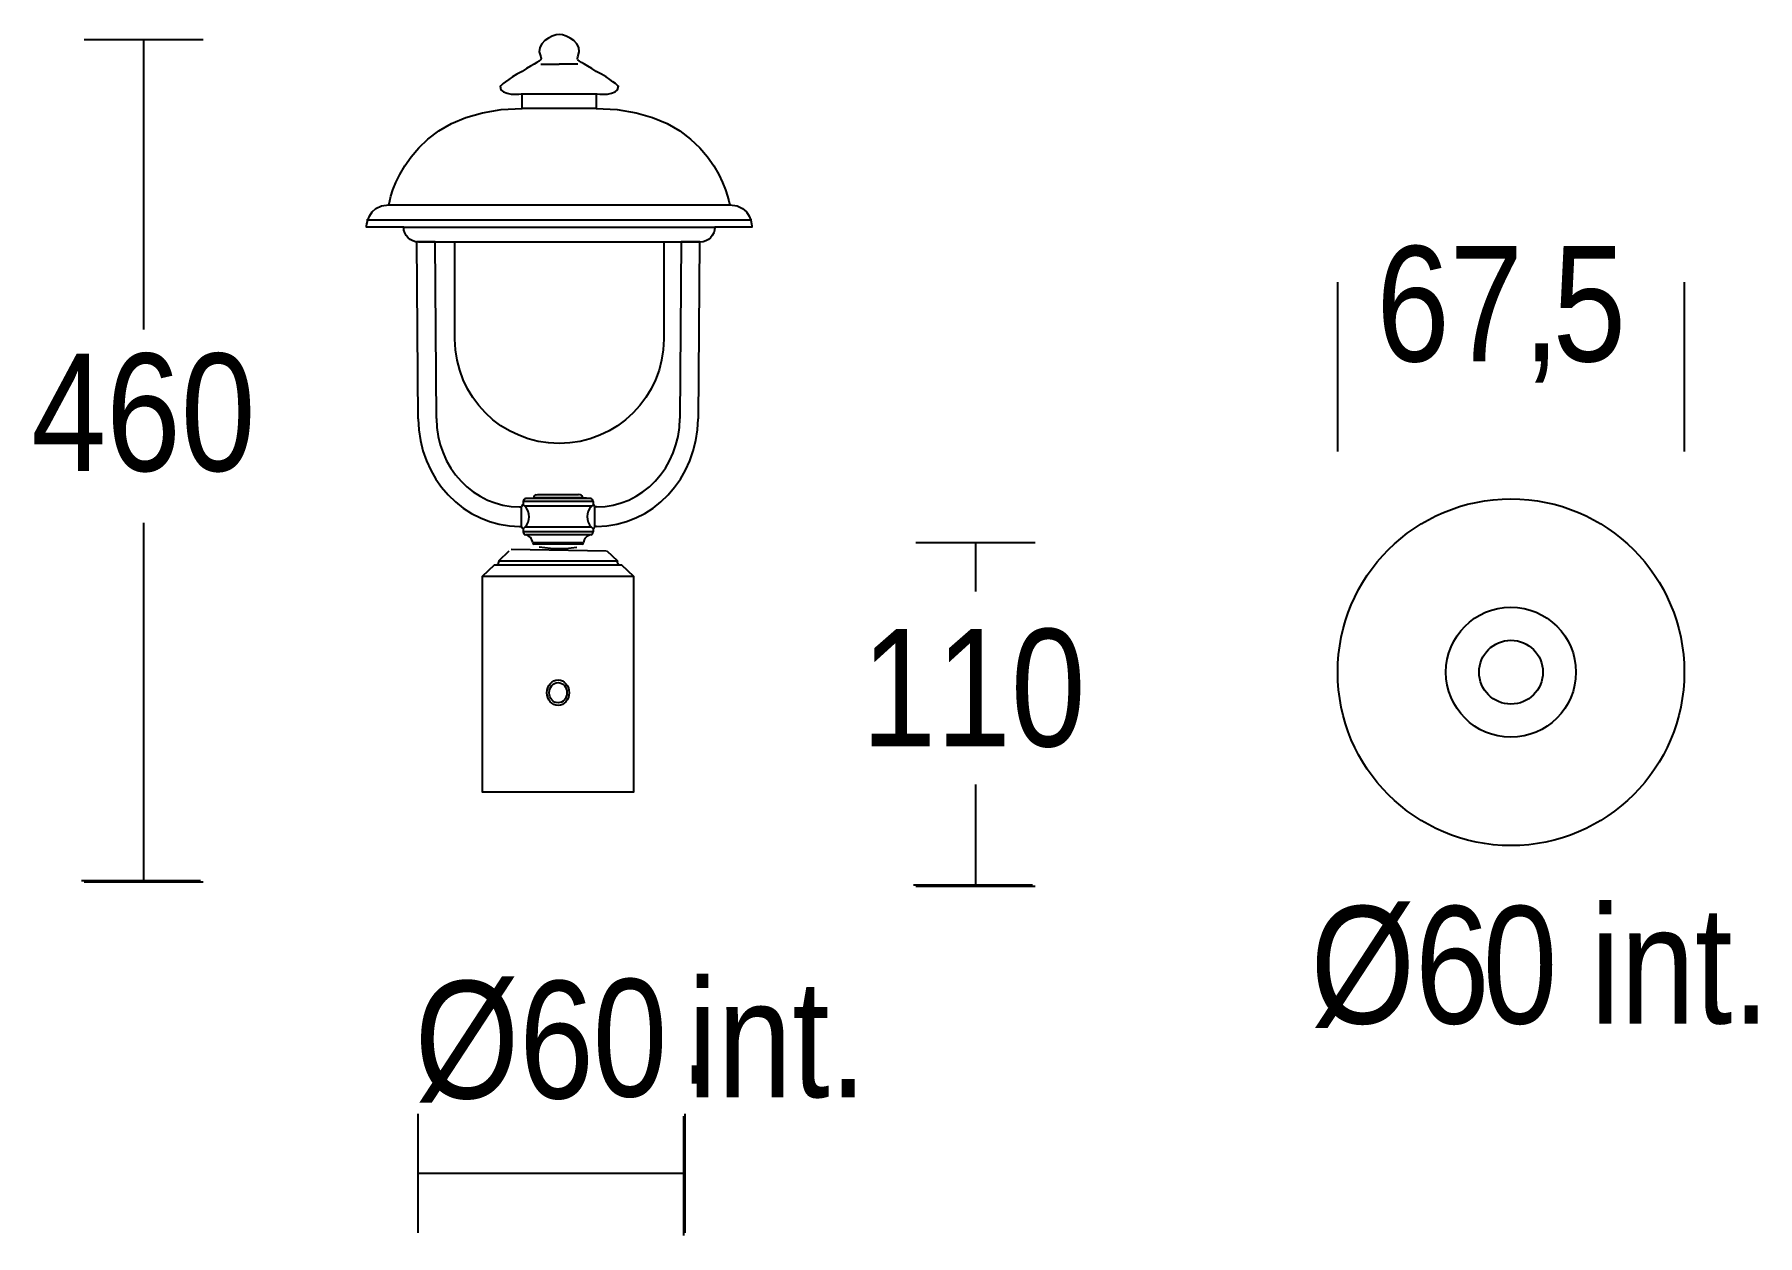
# Model space of a CAD drawing. Extents: x -8 to 198, y 82 to 226.
import ezdxf

# ---------------------------------------------------------------- set-up
doc = ezdxf.new("R2010")
doc.units = 0
doc.layers.add('LIVELLO_1', color=160, linetype='Continuous')
doc.styles.add('STD', font='txt')

# ---------------------------------------------------------------- blocks, each defined once
blk = doc.blocks.new('AI9-BLK1')
at = {"layer": 'LIVELLO_1', "color": 7}
for p, q in [((-97.32, 71.13), (-83.06, 71.13)), ((-90.19, 71.13), (-90.19, 36.42)), ((-42.66, 68.18), (-40.44, 68.18)), ((-38.23, 68.18), (-40.44, 68.18)), ((-63.5, 49.56), (-17.39, 49.56)), ((-60.84, 51.33), (-20.04, 51.33)), ((-59.06, 48.67), (-21.82, 48.67)), ((-55.15, 25.78), (-55.31, 46.97)), ((-25.84, 46.97), (-26, 25.78)), ((52.72, 21.83), (52.72, 42.08)), ((94.2, 42.08), (94.2, 21.83)), ((-37.95, 16.65), (-38.14, 16.67)), ((-44.95, 15.24), (-44.94, 15.3)), ((-44.95, 15.24), (-44.95, 15.2)), ((-44.95, 12.87), (-44.95, 15.2)), ((-44.78, 15.46), (-44.76, 15.46)), ((-44.76, 15.85), (-44.76, 15.46)), ((-36.39, 15.85), (-44.76, 15.85)), ((-36.58, 15.31), (-44.57, 15.31)), ((-44.46, 16.2), (-43.5, 16.29)), ((-36.69, 16.2), (-44.46, 16.2)), ((-37.64, 16.29), (-43.5, 16.29)), ((-36.69, 16.2), (-37.64, 16.29)), ((-36.39, 15.85), (-36.39, 15.46)), ((-36.39, 15.46), (-36.37, 15.46)), ((-36.21, 15.3), (-36.2, 15.24)), ((-36.2, 15.2), (-36.2, 15.24)), ((-36.2, 12.87), (-36.2, 15.2)), ((-35.97, 15.2), (-36.2, 15.2)), ((-90.19, 13.31), (-90.19, -29.68)), ((-44.95, 12.87), (-44.95, 12.82)), ((-44.95, 12.82), (-44.94, 12.76)), ((-44.78, 12.6), (-44.76, 12.6)), ((-44.76, 12.6), (-44.76, 12.22)), ((-36.6, 12.78), (-44.55, 12.78)), ((-36.39, 12.6), (-36.37, 12.6)), ((-36.39, 12.6), (-36.39, 12.22)), ((-36.21, 12.76), (-36.2, 12.82)), ((-36.2, 12.82), (-36.2, 12.87)), ((-35.97, 12.87), (-36.2, 12.87)), ((-36.39, 12.22), (-44.76, 12.22)), ((-36.65, 11.87), (-44.5, 11.87)), ((-37.56, 10.9), (-43.6, 10.9)), ((-37.71, 10.73), (-43.45, 10.73)), ((-41.49, 10.22), (-42.86, 10.37)), ((-39.71, 10.22), (-38.34, 10.37)), ((2.25, 10.96), (16.51, 10.96)), ((9.39, 10.96), (9.38, 5.1)), ((-48.19, 8.28), (-32.98, 8.28)), ((-47.68, 8.77), (-33.48, 8.77)), ((-46.2, 10.14), (-34.79, 9.96)), ((-41.49, 10.22), (-40.83, 10.22)), ((-40.83, 10.22), (-40.6, 10.22)), ((-40.6, 10.22), (-40.36, 10.22)), ((-40.36, 10.22), (-39.71, 10.22)), ((-49.61, 6.93), (-31.55, 6.93)), ((9.39, -18.01), (9.38, -30.18)), ((-97.63, -29.49), (-83.37, -29.49)), ((-97.32, -29.65), (-83.06, -29.65)), ((1.94, -30), (16.2, -30)), ((2.25, -30.16), (16.51, -30.16)), ((-57.34, -71.65), (-57.34, -57.39)), ((-25.55, -71.96), (-25.55, -57.7)), ((-25.39, -71.65), (-25.39, -57.39)), ((-57.34, -64.52), (-38.38, -64.52)), ((-38.87, -64.52), (-25.36, -64.52))]:
    blk.add_line(p, q, dxfattribs=at)
for points in [[(-44.88, 64.63), (-36.01, 64.63), (-36.01, 62.86), (-44.88, 62.86)], [(-40.6, 10.22), (-40.6, 10.22), (-40.6, 10.22)]]:
    blk.add_lwpolyline(points, close=True, dxfattribs=at)
for points in [[(-57.33, 25.76), (-57.49, 46.97), (-55.31, 46.97)], [(-25.84, 46.97), (-23.66, 46.97), (-23.83, 25.76)], [(-43.2, 16.65), (-43, 16.67), (-38.14, 16.67)]]:
    blk.add_lwpolyline(points, dxfattribs=at)
for radius in [20.74, 7.78, 3.82]:
    blk.add_circle((73.46, -4.57), radius, dxfattribs=at)
for major_axis, ratio in [((0, 1.52), 0.874417), ((0, 1.21), 0.876935)]:
    blk.add_ellipse((-40.58, -7.02), major_axis=major_axis, ratio=ratio, dxfattribs=at)
for points, knots in [([(-36.01, 64.63), (-36.01, 64.63), (-33.35, 64.26), (-33.35, 65.52), (-33.35, 65.52), (-34.23, 66.4), (-36.01, 67.29), (-37.48, 68.35), (-38.51, 68.49), (-38.23, 69.06), (-37.43, 70.65), (-39.56, 71.72), (-40.44, 71.72), (-41.33, 71.72), (-43.45, 70.65), (-42.66, 69.06), (-42.37, 68.49), (-43.4, 68.35), (-44.88, 67.29), (-46.65, 66.4), (-47.53, 65.52), (-47.53, 65.52), (-47.53, 64.26), (-44.88, 64.63), (-44.88, 64.63)], [0, 0, 0, 0, 1, 1, 1, 2, 2, 2, 3, 3, 3, 4, 4, 4, 5, 5, 5, 6, 6, 6, 7, 7, 7, 8, 8, 8, 8]), ([(-36.01, 62.86), (-21.82, 62.86), (-20.04, 51.33), (-20.04, 51.33), (-17.39, 51.33), (-17.39, 48.67), (-17.39, 48.67), (-17.39, 48.67), (-21.82, 48.67), (-21.82, 48.67), (-21.82, 47.69), (-22.61, 46.89), (-23.59, 46.89), (-23.59, 46.89), (-57.29, 46.89), (-57.29, 46.89), (-58.27, 46.89), (-59.06, 47.69), (-59.06, 48.67), (-59.06, 48.67), (-63.5, 48.67), (-63.5, 48.67), (-63.5, 48.67), (-63.5, 51.33), (-60.84, 51.33), (-60.84, 51.33), (-59.06, 62.86), (-44.88, 62.86)], [0, 0, 0, 0, 1, 1, 1, 2, 2, 2, 3, 3, 3, 4, 4, 4, 5, 5, 5, 6, 6, 6, 7, 7, 7, 8, 8, 8, 9, 9, 9, 9]), ([(-27.94, 46.89), (-27.94, 46.89), (-27.94, 35.27), (-27.94, 35.27), (-27.94, 28.37), (-33.55, 22.79), (-40.44, 22.79), (-47.33, 22.79), (-52.92, 28.37), (-52.92, 35.27), (-52.92, 35.27), (-52.92, 46.89), (-52.92, 46.89)], [0, 0, 0, 0, 1, 1, 1, 2, 2, 2, 3, 3, 3, 4, 4, 4, 4]), ([(-44.76, 12.6), (-44.02, 13.12), (-43.82, 14.19), (-44.31, 14.99), (-44.44, 15.18), (-44.59, 15.34), (-44.76, 15.46)], [0, 0, 0, 0, 1, 1, 1, 2, 2, 2, 2]), ([(-36.39, 15.46), (-37.13, 14.94), (-37.33, 13.87), (-36.84, 13.08), (-36.72, 12.88), (-36.56, 12.72), (-36.39, 12.6)], [0, 0, 0, 0, 1, 1, 1, 2, 2, 2, 2]), ([(-34.74, 9.96), (-34.74, 9.96), (-33.48, 8.77), (-33.48, 8.77), (-33.55, 8.67), (-33.49, 8.5), (-33.36, 8.35), (-33.3, 8.28), (-33.1, 8.28), (-32.98, 8.28), (-32.98, 8.28), (-31.55, 6.93), (-31.55, 6.93), (-31.55, 6.93), (-31.55, -18.93), (-31.55, -18.93), (-31.55, -18.93), (-49.61, -18.93), (-49.61, -18.93), (-49.61, -18.93), (-49.61, 6.93), (-49.61, 6.93), (-49.61, 6.93), (-48.19, 8.28), (-48.19, 8.28), (-48.04, 8.28), (-47.87, 8.28), (-47.8, 8.35), (-47.67, 8.5), (-47.61, 8.67), (-47.68, 8.77), (-47.68, 8.77), (-46.42, 9.96), (-46.42, 9.96)], [0, 0, 0, 0, 1, 1, 1, 2, 2, 2, 3, 3, 3, 4, 4, 4, 5, 5, 5, 6, 6, 6, 7, 7, 7, 8, 8, 8, 9, 9, 9, 10, 10, 10, 11, 11, 11, 11]), ([(-40.82, 10.22), (-40.82, 10.22), (-40.82, 10.22), (-40.83, 10.22), (-40.83, 10.22), (-40.83, 10.22), (-40.83, 10.22), (-40.83, 10.22), (-40.83, 10.22), (-40.83, 10.22), (-40.82, 10.22), (-40.82, 10.22), (-40.82, 10.22)], [0, 0, 0, 0, 1, 1, 1, 2, 2, 2, 3, 3, 3, 4, 4, 4, 4])]:
    blk.add_open_spline(points, degree=3, knots=knots, dxfattribs=at)
for points in [[(-57.33, 25.76), (-57.27, 18.62), (-51.85, 12.87), (-45.18, 12.87)], [(-55.15, 25.78), (-55.1, 19.92), (-50.65, 15.2), (-45.18, 15.2)], [(-35.97, 15.2), (-30.5, 15.2), (-26.05, 19.92), (-26, 25.78)], [(-35.97, 12.87), (-29.3, 12.87), (-23.88, 18.62), (-23.83, 25.76)], [(-43.2, 16.65), (-43.37, 16.64), (-43.5, 16.48), (-43.5, 16.29)], [(-37.64, 16.29), (-37.64, 16.48), (-37.78, 16.64), (-37.95, 16.65)], [(-45.18, 15.2), (-45.11, 15.2), (-45.02, 15.2), (-44.95, 15.2)], [(-44.78, 15.46), (-44.86, 15.46), (-44.93, 15.4), (-44.94, 15.3)], [(-44.46, 16.2), (-44.63, 16.19), (-44.76, 16.03), (-44.76, 15.85)], [(-36.39, 15.85), (-36.39, 16.03), (-36.52, 16.19), (-36.69, 16.2)], [(-36.21, 15.3), (-36.21, 15.4), (-36.29, 15.46), (-36.37, 15.46)], [(-45.18, 12.87), (-45.11, 12.87), (-45.02, 12.87), (-44.95, 12.87)], [(-44.94, 12.76), (-44.93, 12.67), (-44.86, 12.6), (-44.78, 12.6)], [(-36.37, 12.6), (-36.29, 12.6), (-36.21, 12.67), (-36.21, 12.76)], [(-44.76, 12.22), (-44.76, 12.06), (-44.65, 11.91), (-44.5, 11.87)], [(-43.6, 10.9), (-43.67, 11.4), (-44.03, 11.8), (-44.5, 11.87)], [(-43.6, 10.9), (-43.59, 10.81), (-43.52, 10.74), (-43.45, 10.73)], [(-37.71, 10.73), (-37.63, 10.74), (-37.56, 10.81), (-37.56, 10.9)], [(-36.65, 11.87), (-37.11, 11.8), (-37.49, 11.4), (-37.56, 10.9)], [(-36.65, 11.87), (-36.5, 11.91), (-36.39, 12.06), (-36.39, 12.22)]]:
    blk.add_open_spline(points, degree=3, dxfattribs=at)
at = {"layer": 'LIVELLO_1', "color": 7, "attachment_point": 1, "style": 'STD'}
for s, insert, char_height in [('\\fArial Narrow|b0|i0;\\H13.7784;\\C7;67,', (57.35, 46.4), 13.7784), ('\\fArial Narrow|b0|i0;\\H13.7784;\\C7;5', (78.45, 46.4), 13.7784), ('\\fArial Narrow|b0|i0;\\H14.0392;\\C7;460', (-103.62, 33.55), 14.0392), ('\\fArial Narrow|b0|i0;\\H14.0392;\\C7;110', (-4.28, 0.6), 14.0392), ('\\fArial Narrow|b0|i0;\\H14.0392;\\C7;Ø6', (49.46, -32.56), 14.0392), ('\\fArial Narrow|b0|i0;\\H14.0392;\\C7;0', (70.08, -32.56), 14.0392), ('\\fArial Narrow|b0|i0;\\H14.0392;\\C7;int.', (82.98, -32.56), 14.0392), ('\\fArial Narrow|b0|i0;\\H14.0392;\\C7;Ø6', (-57.75, -41.51), 14.0392), ('\\fArial Narrow|b0|i0;\\H14.0392;\\C7;0', (-36.44, -41.29), 14.0392), ('\\fArial Narrow|b0|i0;\\H14.0392;\\C7;int.', (-25.08, -41.38), 14.0392), ('\\fArial Narrow|b0|i0;\\H14.0392;\\C7;.', (-26.06, -39.75), 14.0392)]:
    blk.add_mtext(s, dxfattribs=dict(at, insert=insert, char_height=char_height))

msp = doc.modelspace()

# ---------------------------------------------------------------- block references
at = {"layer": 'LIVELLO_1', "color": 7}
msp.add_blockref('AI9-BLK1', (95.243885, 154.224953), dxfattribs=at)

doc.saveas('drawing.dxf')
